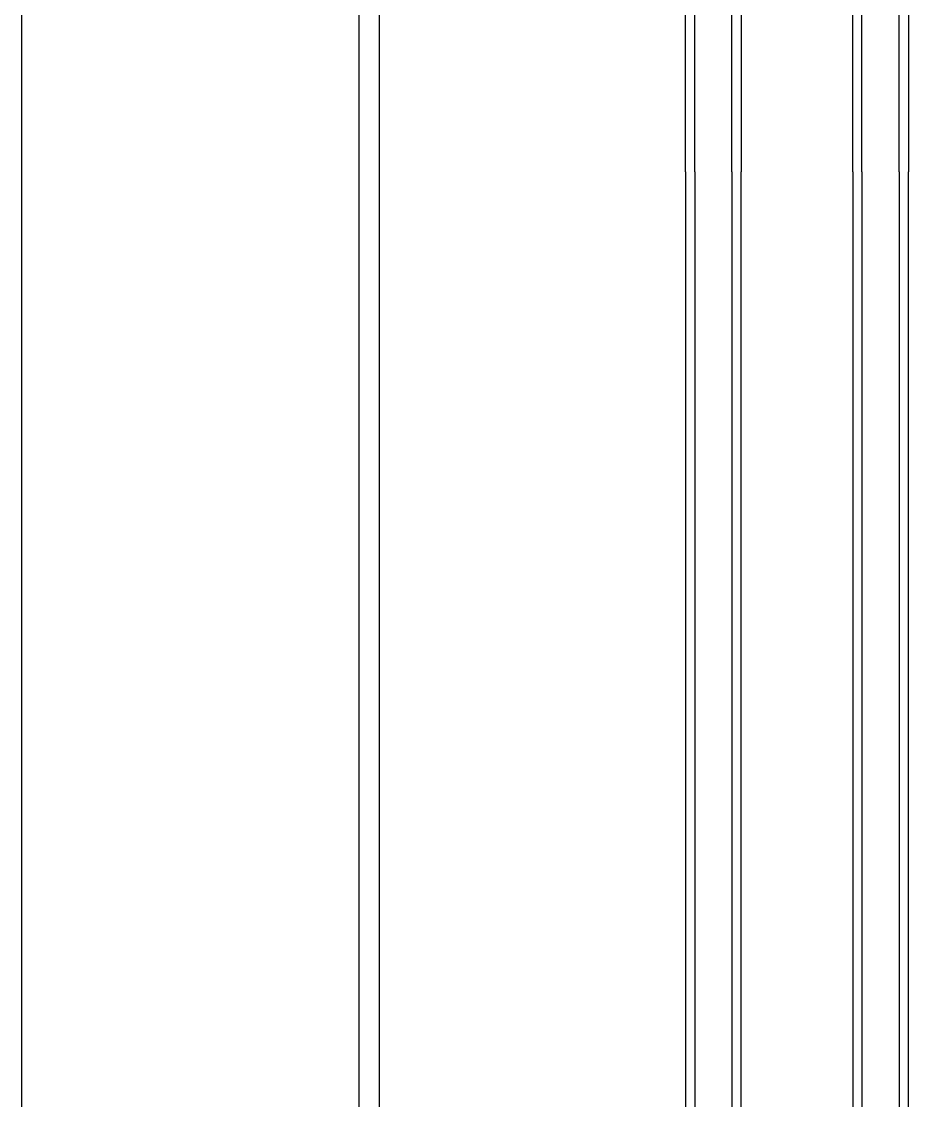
# Model space of a CAD drawing. Header units: millimetres. Extents: x 51249 to 2766742, y -599687 to -1280.
# Drawn here: x 87976.2 to 88071.7, y -118846.1 to -118729.9 of the extents above; entities that cross this region are included whole.
import ezdxf

# ---------------------------------------------------------------- set-up
doc = ezdxf.new("R2010")
doc.units = ezdxf.units.MM
doc.header["$LTSCALE"] = 10
for name, color, linetype in [('2-NORM', 3, 'Continuous'), ('2MB1', 3, 'Continuous'), ('填充层', 8, 'Continuous'), ('看线层', 4, 'Continuous')]:
    doc.layers.add(name, color=color, linetype=linetype)

# ---------------------------------------------------------------- blocks, each defined once
blk = doc.blocks.new('ZKB6+12+62')
at = {"layer": '填充层', "ltscale": 3}
h = blk.add_hatch(dxfattribs=at)
h.set_pattern_fill('ANSI37', color=256, scale=12, style=0)
h.set_pattern_definition([(315, (-165.733893356155, 7986.186039857668), (1.060660171779821, 1.060660171779821), []), (45.00000000000001, (-165.733893356155, 7986.186039857668), (-1.060660171779821, 1.060660171779821), [])])
edge = h.paths.add_edge_path()
edge.add_arc((-16.74587691949273, 8.213210685818922), 25.00000000017123, 166.1106010484918, 193.8836817748798, ccw=False)
edge.add_line((-41.01489973774005, 14.21442151827796), (-48.65434311782883, 14.21473129563674))
edge.add_line((-48.65434311782883, 14.21473129563674), (-47.15440394367033, 12.71467047229817))
edge.add_line((-47.15440394367033, 12.71467047229817), (-47.15476889126876, 3.71467047969054))
edge.add_line((-47.15476889126876, 3.71467047969054), (-48.65482971454912, 2.214731305473833))
edge.add_line((-48.65482971454912, 2.214731305473833), (-41.01549843908288, 2.214421532655251))
at = {"layer": '填充层'}
h = blk.add_hatch(dxfattribs=at)
h.set_pattern_fill('HEX', color=256, scale=5, style=0)
h.set_pattern_definition([(180, (167680.8539592087, 413933.6088601112), (0, 1.082531755), [0.625, -1.25]), (60.00000000000001, (167680.8539592087, 413933.6088601112), (0.9375000002333521, -0.5412658774999999), [0.624999999999999, -1.249999999999998]), (120, (167680.2289592087, 413933.6088601112), (0.937500000233352, 0.5412658775000002), [0.625, -1.25])])
h.paths.add_polyline_path([(-47.95430257926637, 4.014183873470756), (-47.95430257926637, 12.41418387349404), (-48.95430257926637, 13.41418387349404), (-53.75627671074471, 13.41418387349404), (-53.75627671074471, 3.014183873470756), (-48.95430257926637, 3.014183873470756)])
at = {"layer": '2MB1', "color": 8}
for p, q in [((-77.48299373431655, 19.21418391082261), (-40.74558495540987, 19.21419265225995)), ((-77.48299373431655, 15.21419225609861), (-40.74558495540987, 15.21420099744864)), ((-77.48299373431655, 1.214200601229095), (-40.74558495540987, 1.214209342651884)), ((-77.48299373431655, -2.785791053509456), (-40.74558495540987, -2.785782312159427))]:
    blk.add_line(p, q, dxfattribs=at)
at = {"layer": '2MB1'}
for points in [[(-77.48299373431655, 14.21419305431482), (-41.74558495540987, 14.21420078069787), (-40.7455844898941, 15.21419243549462), (-40.7455844898941, 19.21419243549462), (-41.74558495540987, 20.21418409030593), (-77.48299373431655, 20.21417760803888)], [(-77.48299373431655, -3.785790255278698), (-41.74558495540987, -3.785782528910204), (-40.7455844898941, -2.785790874113445), (-40.7455844898941, 1.214209125886555), (-41.74558495540987, 2.214200780697865), (-77.48299373431655, 2.214194298430812)]]:
    blk.add_lwpolyline(points, dxfattribs=at)
at = {"layer": '看线层'}
for points in [[(-47.1543025792198, 3.714183873482398), (-47.1543025792198, 12.7141838734824), (-48.6543025792198, 14.2141838734824), (-54.55627671079128, 14.2141838734824), (-54.55627671079128, 2.214183873482398), (-48.6543025792198, 2.214183873482398)], [(-47.95430257926637, 4.014183873470756), (-47.95430257926637, 12.41418387349404), (-48.95430257926637, 13.41418387349404), (-53.75627671074471, 13.41418387349404), (-53.75627671074471, 3.014183873470756), (-48.95430257926637, 3.014183873470756)]]:
    blk.add_lwpolyline(points, close=True, dxfattribs=at)
blk.add_arc((-16.74587691947818, 8.213210685746162), 25.0000000001766, 163.7374719635877, 196.2578814074256, dxfattribs=at)

msp = doc.modelspace()

# ---------------------------------------------------------------- linework, layer by layer
at = {"layer": '2-NORM', "color": 134}
for p, q in [((87976.16363300705, -118674.5077076342), (87976.16363300705, -121054.5076092328)), ((88012.46379060035, -118674.5077076342), (88012.46379060035, -121086.2871297458)), ((88014.66379060035, -118674.5077076342), (88014.66379060035, -121054.5076092328))]:
    msp.add_line(p, q, dxfattribs=at)
at = {"layer": '2MB1', "color": 8}
for p, q in [((88048.6638156734, -118746.0737013193), (88048.66391523686, -118999.8775474269)), ((88052.66380732812, -118746.0737013193), (88052.66390689167, -118999.8775474269)), ((88066.66379898299, -118746.0737013193), (88066.66389854647, -118999.8775474269)), ((88070.66379063773, -118746.0737013193), (88070.66389020128, -118999.8775474269))]:
    msp.add_line(p, q, dxfattribs=at)
at = {"layer": '2MB1'}
for points in [[(88047.66381647161, -118746.0737013193), (88047.66391502011, -118998.8775474269), (88048.6639066749, -118999.8775478925), (88052.6639066749, -118999.8775478925), (88053.66389832972, -118998.8775474269), (88053.66380102532, -118746.0737013193)], [(88065.66379978122, -118746.0737013193), (88065.66389832972, -118998.8775474269), (88066.66388998451, -118999.8775478925), (88070.66388998451, -118999.8775478925), (88071.66388163932, -118998.8775474269), (88071.66378433493, -118746.0737013193)]]:
    msp.add_lwpolyline(points, dxfattribs=at)

# ---------------------------------------------------------------- block references
at = {"layer": '填充层', "xscale": -1, "rotation": 270}
msp.add_blockref('ZKB6+12+62', (88051.44960672688, -118668.590707585), dxfattribs=at)

doc.saveas('drawing.dxf')
